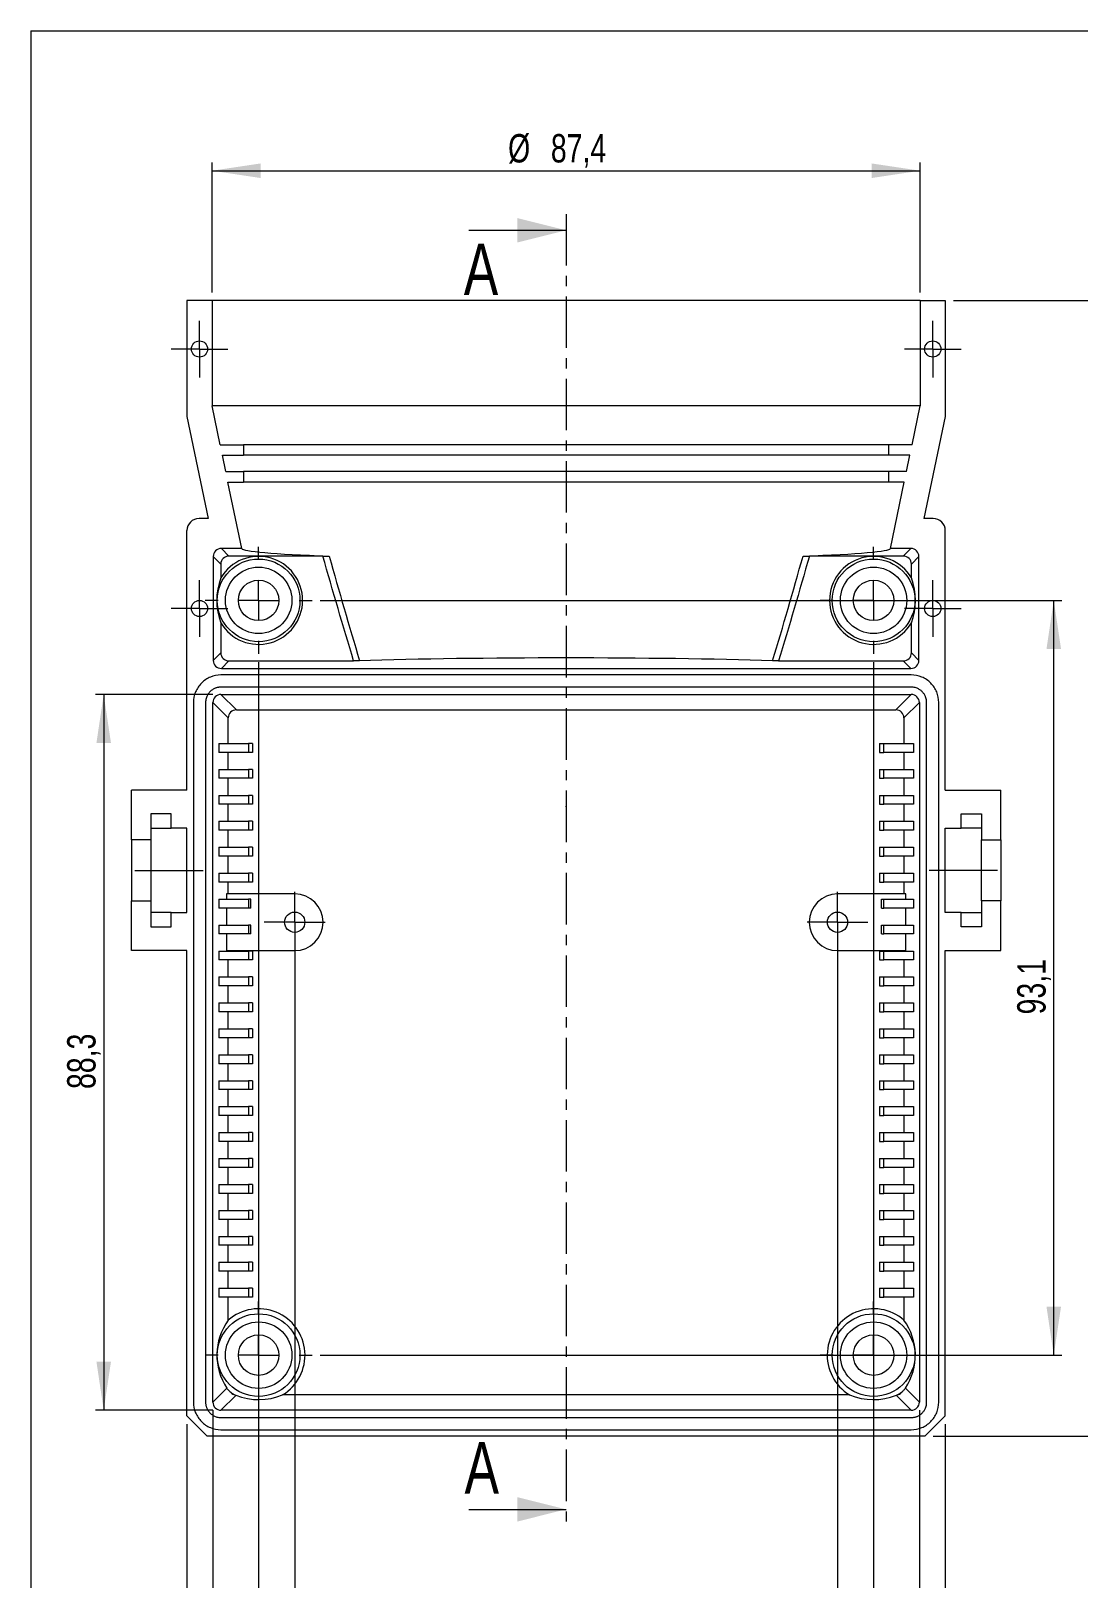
# Model space of a CAD drawing. Header units: millimetres. Extents: x 5 to 205, y 5 to 292.
# Drawn here: x 5.1 to 134.3, y 101.4 to 292.3 of the extents above; entities that cross this region are included whole.
import ezdxf

# ---------------------------------------------------------------- set-up
doc = ezdxf.new("R2010")
doc.units = ezdxf.units.MM
doc.header["$PDSIZE"] = -1
doc.linetypes.add('CENTER', pattern=[10.16, 6.35, -1.27, 1.27, -1.27])
doc.linetypes.add('CENTERX2', pattern=[20.32, 12.7, -2.54, 2.54, -2.54])
doc.styles.add('SLDTEXTSTYLE1', font='TXT', dxfattribs={"width": 0.75})
doc.dimstyles.new('SLDDIMSTYLE0', dxfattribs={"dimtxt": 3.5, "dimasz": 6, "dimexe": 0, "dimexo": 0.0625, "dimgap": 0.875, "dimtad": 2, "dimdec": 1, "dimrnd": 1e-09, "dimzin": 12, "dimdsep": 46, "dimtxsty": 'SLDTEXTSTYLE1', "dimsah": 1, "dimcen": 0.09, "dimadec": 0, "dimazin": 0, "dimtfac": 1, "dimtdec": 1, "dimtofl": 0, "dimtmove": 0, "dimatfit": 3, "dimfxl": 0, "dimtolj": 1, "dimtzin": 12, "dimarcsym": 0})
doc.dimstyles.new('SLDDIMSTYLE1', dxfattribs={"dimtxt": 3.5, "dimasz": 6, "dimexe": 0, "dimexo": 0.0625, "dimgap": 0.875, "dimtad": 2, "dimrnd": 1e-09, "dimzin": 12, "dimdsep": 46, "dimtxsty": 'SLDTEXTSTYLE1', "dimsah": 1, "dimcen": 0.09, "dimadec": 0, "dimazin": 0, "dimtfac": 1, "dimtofl": 0, "dimtmove": 0, "dimatfit": 3, "dimfxl": 0, "dimtolj": 1, "dimtzin": 12, "dimarcsym": 0})

# ---------------------------------------------------------------- blocks, each defined once
blk = doc.blocks.new('*D4')
at = {"color": 7, "linetype": 'Continuous', "lineweight": 0}
for p, q in [((24.35, 120.43), (24.35, 71.92)), ((117.95, 120.43), (117.95, 71.92)), ((24.35, 72.92), (117.95, 72.92))]:
    blk.add_line(p, q, dxfattribs=at)
for points in [[(24.35, 72.92), (30.35, 72.02), (30.35, 73.82)], [(117.95, 72.92), (111.95, 73.82), (111.95, 72.02)]]:
    blk.add_solid(points, dxfattribs=at)
at = {"color": 7, "linetype": 'Continuous', "lineweight": 0, "insert": (66.63, 77.44), "char_height": 3.5, "attachment_point": 1, "style": 'SLDTEXTSTYLE1'}
blk.add_mtext('93,6', dxfattribs=at)
blk = doc.blocks.new('*D5')
at = {"color": 7, "linetype": 'Continuous', "lineweight": 0}
for p, q in [((118.95, 259.02), (141.8, 259.02)), ((140.8, 118.92), (140.8, 259.02)), ((116.45, 118.92), (141.8, 118.92))]:
    blk.add_line(p, q, dxfattribs=at)
for points in [[(140.8, 259.02), (139.9, 253.02), (141.7, 253.02)], [(140.8, 118.92), (141.7, 124.92), (139.9, 124.92)]]:
    blk.add_solid(points, dxfattribs=at)
at = {"color": 7, "linetype": 'Continuous', "lineweight": 0, "insert": (136.29, 183.16), "char_height": 3.5, "attachment_point": 1, "rotation": 90, "style": 'SLDTEXTSTYLE1'}
blk.add_mtext('140,1', dxfattribs=at)
blk = doc.blocks.new('*D6')
at = {"color": 7, "linetype": 'Continuous', "lineweight": 0}
for p, q in [((27.45, 260.02), (27.45, 276.02)), ((27.45, 275.02), (114.85, 275.02)), ((114.85, 260.02), (114.85, 276.02))]:
    blk.add_line(p, q, dxfattribs=at)
for points in [[(27.45, 275.02), (33.45, 274.12), (33.45, 275.92)], [(114.85, 275.02), (108.85, 275.92), (108.85, 274.12)]]:
    blk.add_solid(points, dxfattribs=at)
at = {"color": 7, "linetype": 'Continuous', "lineweight": 0, "char_height": 3.5, "attachment_point": 1, "style": 'SLDTEXTSTYLE1'}
for s, insert in [('%%c', (63.99, 279.54)), ('87,4', (69.27, 279.54))]:
    blk.add_mtext(s, dxfattribs=dict(at, insert=insert))
blk = doc.blocks.new('*D7')
at = {"color": 7, "linetype": 'Continuous', "lineweight": 0}
for p, q in [((33.2, 214.42), (33.2, 83.92)), ((109.1, 214.42), (109.1, 83.92)), ((33.2, 84.92), (109.1, 84.92))]:
    blk.add_line(p, q, dxfattribs=at)
for points in [[(33.2, 84.92), (39.2, 84.02), (39.2, 85.82)], [(109.1, 84.92), (103.1, 85.82), (103.1, 84.02)]]:
    blk.add_solid(points, dxfattribs=at)
at = {"color": 7, "linetype": 'Continuous', "lineweight": 0, "insert": (66.63, 89.44), "char_height": 3.5, "attachment_point": 1, "style": 'SLDTEXTSTYLE1'}
blk.add_mtext('75,9', dxfattribs=at)
blk = doc.blocks.new('*D8')
at = {"color": 7, "linetype": 'Continuous', "lineweight": 0}
for p, q in [((37.65, 181.32), (37.65, 89.92)), ((104.65, 181.32), (104.65, 89.92)), ((37.65, 90.92), (104.65, 90.92))]:
    blk.add_line(p, q, dxfattribs=at)
for points in [[(37.65, 90.92), (43.65, 90.02), (43.65, 91.82)], [(104.65, 90.92), (98.65, 91.82), (98.65, 90.02)]]:
    blk.add_solid(points, dxfattribs=at)
at = {"color": 7, "linetype": 'Continuous', "lineweight": 0, "insert": (68.57, 95.44), "char_height": 3.5, "attachment_point": 1, "style": 'SLDTEXTSTYLE1'}
blk.add_mtext('67', dxfattribs=at)
blk = doc.blocks.new('*D9')
at = {"color": 7, "linetype": 'Continuous', "lineweight": 0}
for p, q in [((40.8, 222.02), (132.34, 222.02)), ((131.34, 128.92), (131.34, 222.02)), ((40.8, 128.92), (132.34, 128.92))]:
    blk.add_line(p, q, dxfattribs=at)
for points in [[(131.34, 222.02), (130.44, 216.02), (132.24, 216.02)], [(131.34, 128.92), (132.24, 134.92), (130.44, 134.92)]]:
    blk.add_solid(points, dxfattribs=at)
at = {"color": 7, "linetype": 'Continuous', "lineweight": 0, "insert": (126.83, 170.95), "char_height": 3.5, "attachment_point": 1, "rotation": 90, "style": 'SLDTEXTSTYLE1'}
blk.add_mtext('93,1', dxfattribs=at)
blk = doc.blocks.new('*D10')
at = {"color": 7, "linetype": 'Continuous', "lineweight": 0}
for p, q in [((27.55, 210.42), (13.08, 210.42)), ((14.08, 210.42), (14.08, 122.13)), ((27.55, 122.13), (13.08, 122.13))]:
    blk.add_line(p, q, dxfattribs=at)
for points in [[(14.08, 210.42), (13.18, 204.42), (14.98, 204.42)], [(14.08, 122.13), (14.98, 128.13), (13.18, 128.13)]]:
    blk.add_solid(points, dxfattribs=at)
at = {"color": 7, "linetype": 'Continuous', "lineweight": 0, "insert": (9.57, 161.75), "char_height": 3.5, "attachment_point": 1, "rotation": 90, "style": 'SLDTEXTSTYLE1'}
blk.add_mtext('88,3', dxfattribs=at)
blk = doc.blocks.new('*D11')
at = {"color": 7, "linetype": 'Continuous', "lineweight": 0}
for p, q in [((27.56, 122.13), (27.56, 77.92)), ((114.75, 122.13), (114.75, 77.92)), ((27.56, 78.92), (114.75, 78.92))]:
    blk.add_line(p, q, dxfattribs=at)
for points in [[(27.56, 78.92), (33.56, 78.02), (33.56, 79.82)], [(114.75, 78.92), (108.75, 79.82), (108.75, 78.02)]]:
    blk.add_solid(points, dxfattribs=at)
at = {"color": 7, "linetype": 'Continuous', "lineweight": 0, "insert": (66.63, 83.44), "char_height": 3.5, "attachment_point": 1, "style": 'SLDTEXTSTYLE1'}
blk.add_mtext('87,2', dxfattribs=at)
blk = doc.blocks.new('SW_CENTERMARKSYMBOL_0')
at = {"color": 0, "linetype": 'Continuous', "lineweight": 0}
for p, q in [((0, 5), (0, 6.6)), ((0, 0), (0, 2.5)), ((-5, 0), (-6.6, 0)), ((0, 0), (-2.5, 0)), ((0, 0), (0, -2.5)), ((0, 0), (2.5, 0)), ((5, 0), (6.6, 0)), ((0, -5), (0, -6.6))]:
    blk.add_line(p, q, dxfattribs=at)
blk = doc.blocks.new('SW_CENTERMARKSYMBOL_1')
at = {"color": 0, "linetype": 'Continuous', "lineweight": 0}
for p, q in [((0, 5), (0, 6.6)), ((0, 0), (0, 2.5)), ((-5, 0), (-6.6, 0)), ((0, 0), (-2.5, 0)), ((0, 0), (0, -2.5)), ((0, 0), (2.5, 0)), ((5, 0), (6.6, 0)), ((0, -5), (0, -6.6))]:
    blk.add_line(p, q, dxfattribs=at)
blk = doc.blocks.new('SW_CENTERMARKSYMBOL_2')
at = {"color": 0, "linetype": 'Continuous', "lineweight": 0}
for p, q in [((0, 5), (0, 6.6)), ((0, 0), (0, 2.5)), ((-5, 0), (-6.6, 0)), ((0, 0), (-2.5, 0)), ((0, 0), (0, -2.5)), ((0, 0), (2.5, 0)), ((5, 0), (6.6, 0)), ((0, -5), (0, -6.6))]:
    blk.add_line(p, q, dxfattribs=at)
blk = doc.blocks.new('SW_CENTERMARKSYMBOL_3')
at = {"color": 0, "linetype": 'Continuous', "lineweight": 0}
for p, q in [((0, 5), (0, 6.6)), ((0, 0), (0, 2.5)), ((-5, 0), (-6.6, 0)), ((0, 0), (-2.5, 0)), ((0, 0), (0, -2.5)), ((0, 0), (2.5, 0)), ((5, 0), (6.6, 0)), ((0, -5), (0, -6.6))]:
    blk.add_line(p, q, dxfattribs=at)
blk = doc.blocks.new('SW_CENTERMARKSYMBOL_4')
at = {"color": 0, "linetype": 'Continuous', "lineweight": 0}
for p, q in [((0, 2.5), (0, 3.5)), ((0, 0), (0, 2.5)), ((-2.5, 0), (-3.5, 0)), ((0, 0), (-2.5, 0)), ((0, 0), (0, -2.5)), ((0, 0), (2.5, 0)), ((2.5, 0), (3.5, 0)), ((0, -2.5), (0, -3.5))]:
    blk.add_line(p, q, dxfattribs=at)
blk = doc.blocks.new('SW_CENTERMARKSYMBOL_5')
at = {"color": 0, "linetype": 'Continuous', "lineweight": 0}
for p, q in [((0, 2.5), (0, 3.5)), ((0, 0), (0, 2.5)), ((-2.5, 0), (-3.5, 0)), ((0, 0), (-2.5, 0)), ((0, 0), (0, -2.5)), ((0, 0), (2.5, 0)), ((2.5, 0), (3.5, 0)), ((0, -2.5), (0, -3.5))]:
    blk.add_line(p, q, dxfattribs=at)
blk = doc.blocks.new('SW_CENTERMARKSYMBOL_6')
at = {"color": 0, "linetype": 'Continuous', "lineweight": 0}
for p, q in [((0, 2.5), (0, 3.5)), ((0, 0), (0, 2.5)), ((-2.5, 0), (-3.5, 0)), ((0, 0), (-2.5, 0)), ((0, 0), (0, -2.5)), ((0, 0), (2.5, 0)), ((2.5, 0), (3.5, 0)), ((0, -2.5), (0, -3.5))]:
    blk.add_line(p, q, dxfattribs=at)
blk = doc.blocks.new('SW_CENTERMARKSYMBOL_7')
at = {"color": 0, "linetype": 'Continuous', "lineweight": 0}
for p, q in [((0, 2.5), (0, 3.5)), ((0, 0), (0, 2.5)), ((-2.5, 0), (-3.5, 0)), ((0, 0), (-2.5, 0)), ((0, 0), (0, -2.5)), ((0, 0), (2.5, 0)), ((2.5, 0), (3.5, 0)), ((0, -2.5), (0, -3.5))]:
    blk.add_line(p, q, dxfattribs=at)
blk = doc.blocks.new('SW_CENTERMARKSYMBOL_8')
at = {"color": 0, "linetype": 'Continuous', "lineweight": 0}
for p, q in [((0, 2.5), (0, 3.75)), ((0, 0), (0, 2.5)), ((-2.5, 0), (-3.75, 0)), ((0, 0), (-2.5, 0)), ((0, 0), (0, -2.5)), ((0, 0), (2.5, 0)), ((2.5, 0), (3.75, 0)), ((0, -2.5), (0, -3.75))]:
    blk.add_line(p, q, dxfattribs=at)
blk = doc.blocks.new('SW_CENTERMARKSYMBOL_9')
at = {"color": 0, "linetype": 'Continuous', "lineweight": 0}
for p, q in [((0, 2.5), (0, 3.75)), ((0, 0), (0, 2.5)), ((-2.5, 0), (-3.75, 0)), ((0, 0), (-2.5, 0)), ((0, 0), (0, -2.5)), ((0, 0), (2.5, 0)), ((2.5, 0), (3.75, 0)), ((0, -2.5), (0, -3.75))]:
    blk.add_line(p, q, dxfattribs=at)

msp = doc.modelspace()

# ---------------------------------------------------------------- linework, layer by layer
at = {"color": 7, "linetype": 'Continuous', "lineweight": 0}
for p, q in [((5.097, 292.263), (205.097, 292.263)), ((5.097, 292.263), (5.097, 5.263)), ((59.152, 267.676), (71.152, 267.676)), ((59.152, 109.903), (71.152, 109.903))]:
    msp.add_line(p, q, dxfattribs=at)
at = {"color": 7, "linetype": 'CENTER', "lineweight": 0}
msp.add_line((71.152, 269.676), (71.152, 107.903), dxfattribs=at)
at = {"color": 7, "linetype": 'Continuous', "lineweight": 15}
for p, q in [((24.352, 259.024), (24.352, 244.724)), ((27.452, 259.024), (24.352, 259.024)), ((27.452, 259.024), (27.452, 246.022)), ((114.852, 259.024), (27.452, 259.024)), ((114.852, 259.024), (114.852, 246.022)), ((114.852, 259.024), (117.952, 259.024)), ((117.952, 259.024), (117.952, 244.724)), ((24.352, 244.724), (26.987, 232.124)), ((28.456, 241.224), (27.452, 246.022)), ((114.852, 246.022), (27.452, 246.022)), ((113.849, 241.224), (114.852, 246.022)), ((117.952, 244.724), (115.318, 232.124)), ((28.456, 241.224), (31.352, 241.224)), ((31.352, 241.224), (31.352, 239.924)), ((110.952, 241.224), (31.352, 241.224)), ((110.952, 241.224), (110.952, 239.924)), ((113.849, 241.224), (110.952, 241.224)), ((28.727, 239.924), (31.352, 239.924)), ((29.145, 237.924), (28.727, 239.924)), ((110.952, 239.924), (31.352, 239.924)), ((113.578, 239.924), (110.952, 239.924)), ((113.159, 237.924), (113.578, 239.924)), ((29.145, 237.924), (31.352, 237.924)), ((31.352, 237.924), (31.352, 236.624)), ((110.952, 237.924), (31.352, 237.924)), ((110.952, 237.924), (110.952, 236.624)), ((113.159, 237.924), (110.952, 237.924)), ((29.417, 236.624), (31.352, 236.624)), ((31.132, 228.424), (29.417, 236.624)), ((110.952, 236.624), (31.352, 236.624)), ((112.888, 236.624), (110.952, 236.624)), ((111.173, 228.424), (112.888, 236.624)), ((26.987, 232.124), (25.852, 232.124)), ((116.453, 232.124), (115.318, 232.124)), ((24.352, 198.624), (24.352, 230.626)), ((117.952, 198.624), (117.952, 230.626)), ((27.602, 227.425), (27.602, 214.624)), ((28.535, 226.493), (27.602, 227.425)), ((31.132, 228.424), (28.602, 228.424)), ((28.602, 228.424), (29.534, 227.492)), ((41.132, 227.492), (29.534, 227.492)), ((112.771, 227.492), (101.173, 227.492)), ((113.703, 228.424), (111.173, 228.424)), ((112.771, 227.492), (113.703, 228.424)), ((114.702, 227.425), (113.77, 226.493)), ((114.702, 214.624), (114.702, 227.425)), ((28.535, 226.493), (28.535, 224.799)), ((113.77, 224.799), (113.77, 226.493)), ((28.535, 219.25), (28.535, 215.556)), ((113.77, 215.556), (113.77, 219.25)), ((27.602, 214.624), (28.535, 215.556)), ((29.534, 214.557), (28.602, 213.624)), ((29.534, 214.557), (44.93, 214.557)), ((97.375, 214.557), (112.771, 214.557)), ((113.703, 213.624), (112.771, 214.557)), ((113.77, 215.556), (114.702, 214.624)), ((113.75, 212.821), (28.555, 212.821)), ((28.602, 213.624), (113.703, 213.624)), ((113.75, 211.321), (28.555, 211.321)), ((28.555, 210.421), (113.75, 210.421)), ((28.555, 210.421), (30.454, 208.522)), ((111.851, 208.522), (113.75, 210.421)), ((25.155, 209.422), (25.155, 123.127)), ((26.655, 209.422), (26.655, 123.127)), ((27.555, 123.127), (27.555, 209.422)), ((29.455, 207.523), (27.555, 209.422)), ((30.454, 208.522), (111.851, 208.522)), ((114.749, 209.422), (112.85, 207.523)), ((114.749, 209.422), (114.749, 123.127)), ((115.649, 123.127), (115.649, 209.422)), ((117.149, 123.127), (117.149, 209.422)), ((29.455, 204.374), (29.455, 207.523)), ((112.85, 207.523), (112.85, 204.374)), ((28.285, 204.374), (28.285, 203.274)), ((28.285, 204.374), (31.945, 204.374)), ((31.945, 204.374), (31.945, 203.274)), ((32.458, 204.374), (31.945, 204.374)), ((32.458, 204.374), (32.458, 203.274)), ((109.847, 204.374), (109.847, 203.274)), ((109.847, 204.374), (110.36, 204.374)), ((110.36, 203.274), (110.36, 204.374)), ((110.36, 204.374), (114.02, 204.374)), ((114.02, 204.374), (114.02, 203.274)), ((31.945, 203.274), (28.285, 203.274)), ((29.455, 201.174), (29.455, 203.274)), ((32.458, 203.274), (31.945, 203.274)), ((109.847, 203.274), (110.36, 203.274)), ((114.02, 203.274), (110.36, 203.274)), ((112.85, 203.274), (112.85, 201.174)), ((28.285, 201.174), (28.285, 200.074)), ((28.285, 201.174), (31.945, 201.174)), ((31.945, 201.174), (31.945, 200.074)), ((32.458, 201.174), (31.945, 201.174)), ((32.458, 201.174), (32.458, 200.074)), ((109.847, 201.174), (109.847, 200.074)), ((109.847, 201.174), (110.36, 201.174)), ((110.36, 200.074), (110.36, 201.174)), ((110.36, 201.174), (114.02, 201.174)), ((114.02, 201.174), (114.02, 200.074)), ((17.502, 192.474), (17.502, 198.624)), ((24.352, 198.624), (17.502, 198.624)), ((31.945, 200.074), (28.285, 200.074)), ((29.455, 197.974), (29.455, 200.074)), ((32.458, 200.074), (31.945, 200.074)), ((109.847, 200.074), (110.36, 200.074)), ((114.02, 200.074), (110.36, 200.074)), ((112.85, 200.074), (112.85, 197.974)), ((117.952, 198.624), (124.802, 198.624)), ((124.802, 192.474), (124.802, 198.624)), ((28.285, 197.974), (28.285, 196.874)), ((28.285, 197.974), (31.945, 197.974)), ((31.945, 196.874), (28.285, 196.874)), ((29.455, 194.774), (29.455, 196.874)), ((31.945, 197.974), (31.945, 196.874)), ((32.458, 197.974), (31.945, 197.974)), ((32.458, 196.874), (31.945, 196.874)), ((32.458, 197.974), (32.458, 196.874)), ((109.847, 197.974), (109.847, 196.874)), ((109.847, 197.974), (110.36, 197.974)), ((109.847, 196.874), (110.36, 196.874)), ((110.36, 196.874), (110.36, 197.974)), ((110.36, 197.974), (114.02, 197.974)), ((114.02, 196.874), (110.36, 196.874)), ((112.85, 196.874), (112.85, 194.774)), ((114.02, 197.974), (114.02, 196.874)), ((22.402, 195.674), (19.902, 195.674)), ((19.902, 195.674), (19.902, 192.474)), ((22.402, 193.924), (22.402, 195.674)), ((28.285, 194.774), (28.285, 193.674)), ((28.285, 194.774), (31.945, 194.774)), ((31.945, 194.774), (31.945, 193.674)), ((32.458, 194.774), (31.945, 194.774)), ((32.458, 194.774), (32.458, 193.674)), ((109.847, 194.774), (109.847, 193.674)), ((109.847, 194.774), (110.36, 194.774)), ((110.36, 193.674), (110.36, 194.774)), ((110.36, 194.774), (114.02, 194.774)), ((114.02, 194.774), (114.02, 193.674)), ((119.902, 195.674), (122.402, 195.674)), ((119.902, 193.924), (119.902, 195.674)), ((122.402, 195.674), (122.402, 192.474)), ((19.902, 193.924), (22.402, 193.924)), ((24.352, 193.924), (22.402, 193.924)), ((24.352, 183.524), (24.352, 193.924)), ((31.945, 193.674), (28.285, 193.674)), ((29.455, 191.574), (29.455, 193.674)), ((32.458, 193.674), (31.945, 193.674)), ((109.847, 193.674), (110.36, 193.674)), ((114.02, 193.674), (110.36, 193.674)), ((112.85, 193.674), (112.85, 191.574)), ((117.952, 193.924), (119.902, 193.924)), ((117.952, 183.524), (117.952, 193.924)), ((122.402, 193.924), (119.902, 193.924)), ((19.902, 192.474), (17.502, 192.474)), ((17.502, 192.474), (17.502, 184.974)), ((19.902, 192.474), (19.902, 184.974)), ((28.285, 191.574), (28.285, 190.474)), ((28.285, 191.574), (31.945, 191.574)), ((31.945, 191.574), (31.945, 190.474)), ((32.458, 191.574), (31.945, 191.574)), ((32.458, 191.574), (32.458, 190.474)), ((109.847, 191.574), (109.847, 190.474)), ((109.847, 191.574), (110.36, 191.574)), ((110.36, 190.474), (110.36, 191.574)), ((110.36, 191.574), (114.02, 191.574)), ((114.02, 191.574), (114.02, 190.474)), ((122.402, 192.474), (124.802, 192.474)), ((122.402, 184.974), (122.402, 192.474)), ((124.802, 192.474), (124.802, 184.974)), ((31.945, 190.474), (28.285, 190.474)), ((29.455, 188.374), (29.455, 190.474)), ((32.458, 190.474), (31.945, 190.474)), ((109.847, 190.474), (110.36, 190.474)), ((114.02, 190.474), (110.36, 190.474)), ((112.85, 190.474), (112.85, 188.374)), ((28.285, 188.374), (28.285, 187.274)), ((28.285, 188.374), (31.945, 188.374)), ((31.945, 187.274), (28.285, 187.274)), ((29.455, 185.824), (29.455, 187.274)), ((31.945, 188.374), (31.945, 187.274)), ((32.458, 188.374), (31.945, 188.374)), ((32.458, 187.274), (31.945, 187.274)), ((32.458, 188.374), (32.458, 187.274)), ((109.847, 188.374), (109.847, 187.274)), ((109.847, 188.374), (110.36, 188.374)), ((109.847, 187.274), (110.36, 187.274)), ((110.36, 187.274), (110.36, 188.374)), ((110.36, 188.374), (114.02, 188.374)), ((114.02, 187.274), (110.36, 187.274)), ((112.85, 187.274), (112.85, 185.824)), ((114.02, 188.374), (114.02, 187.274)), ((28.285, 185.174), (28.285, 184.074)), ((28.285, 185.174), (31.945, 185.174)), ((29.241, 185.824), (29.241, 185.174)), ((37.652, 185.824), (29.241, 185.824)), ((31.945, 185.174), (31.945, 184.074)), ((32.244, 185.174), (31.945, 185.174)), ((32.244, 184.074), (32.244, 185.174)), ((113.064, 185.824), (104.652, 185.824)), ((110.061, 184.074), (110.061, 185.174)), ((110.061, 185.174), (110.36, 185.174)), ((110.36, 184.074), (110.36, 185.174)), ((110.36, 185.174), (114.02, 185.174)), ((113.064, 185.174), (113.064, 185.824)), ((114.02, 185.174), (114.02, 184.074)), ((17.502, 178.824), (17.502, 184.974)), ((17.502, 184.974), (19.902, 184.974)), ((19.902, 184.974), (19.902, 181.774)), ((22.402, 183.524), (19.902, 183.524)), ((22.402, 181.774), (22.402, 183.524)), ((22.402, 183.524), (24.352, 183.524)), ((31.945, 184.074), (28.285, 184.074)), ((29.241, 184.074), (29.241, 181.974)), ((32.244, 184.074), (31.945, 184.074)), ((110.061, 184.074), (110.36, 184.074)), ((114.02, 184.074), (110.36, 184.074)), ((113.064, 181.974), (113.064, 184.074)), ((119.902, 183.524), (117.952, 183.524)), ((119.902, 181.774), (119.902, 183.524)), ((119.902, 183.524), (122.402, 183.524)), ((122.402, 184.974), (122.402, 181.774)), ((124.802, 184.974), (122.402, 184.974)), ((124.802, 178.824), (124.802, 184.974)), ((19.902, 181.774), (22.402, 181.774)), ((28.285, 181.974), (28.285, 180.874)), ((28.285, 181.974), (31.945, 181.974)), ((31.945, 181.974), (31.945, 180.874)), ((32.244, 181.974), (31.945, 181.974)), ((32.244, 180.874), (32.244, 181.974)), ((110.061, 180.874), (110.061, 181.974)), ((110.061, 181.974), (110.36, 181.974)), ((110.36, 180.874), (110.36, 181.974)), ((110.36, 181.974), (114.02, 181.974)), ((114.02, 181.974), (114.02, 180.874)), ((122.402, 181.774), (119.902, 181.774)), ((31.945, 180.874), (28.285, 180.874)), ((29.241, 180.874), (29.241, 178.824)), ((32.244, 180.874), (31.945, 180.874)), ((110.061, 180.874), (110.36, 180.874)), ((114.02, 180.874), (110.36, 180.874)), ((113.064, 178.824), (113.064, 180.874)), ((24.352, 178.824), (17.502, 178.824)), ((24.352, 121.427), (24.352, 178.824)), ((28.285, 178.774), (28.285, 177.674)), ((28.285, 178.774), (31.945, 178.774)), ((31.945, 177.674), (28.285, 177.674)), ((29.241, 178.824), (37.652, 178.824)), ((29.455, 178.774), (29.455, 178.824)), ((29.455, 175.574), (29.455, 177.674)), ((31.945, 178.774), (31.945, 177.674)), ((32.458, 178.774), (31.945, 178.774)), ((32.458, 177.674), (31.945, 177.674)), ((32.458, 178.774), (32.458, 177.674)), ((104.652, 178.824), (113.064, 178.824)), ((109.847, 178.774), (109.847, 177.674)), ((109.847, 178.774), (110.36, 178.774)), ((109.847, 177.674), (110.36, 177.674)), ((110.36, 177.674), (110.36, 178.774)), ((110.36, 178.774), (114.02, 178.774)), ((114.02, 177.674), (110.36, 177.674)), ((112.85, 178.824), (112.85, 178.774)), ((112.85, 177.674), (112.85, 175.574)), ((114.02, 178.774), (114.02, 177.674)), ((117.952, 178.824), (124.802, 178.824)), ((117.952, 121.427), (117.952, 178.824)), ((28.285, 175.574), (28.285, 174.474)), ((28.285, 175.574), (31.945, 175.574)), ((31.945, 175.574), (31.945, 174.474)), ((32.458, 175.574), (31.945, 175.574)), ((32.458, 175.574), (32.458, 174.474)), ((109.847, 175.574), (109.847, 174.474)), ((109.847, 175.574), (110.36, 175.574)), ((110.36, 174.474), (110.36, 175.574)), ((110.36, 175.574), (114.02, 175.574)), ((114.02, 175.574), (114.02, 174.474)), ((31.945, 174.474), (28.285, 174.474)), ((29.455, 172.374), (29.455, 174.474)), ((32.458, 174.474), (31.945, 174.474)), ((109.847, 174.474), (110.36, 174.474)), ((114.02, 174.474), (110.36, 174.474)), ((112.85, 174.474), (112.85, 172.374)), ((28.285, 172.374), (28.285, 171.274)), ((28.285, 172.374), (31.945, 172.374)), ((31.945, 172.374), (31.945, 171.274)), ((32.458, 172.374), (31.945, 172.374)), ((32.458, 172.374), (32.458, 171.274)), ((109.847, 172.374), (109.847, 171.274)), ((109.847, 172.374), (110.36, 172.374)), ((110.36, 171.274), (110.36, 172.374)), ((110.36, 172.374), (114.02, 172.374)), ((114.02, 172.374), (114.02, 171.274)), ((31.945, 171.274), (28.285, 171.274)), ((29.455, 169.174), (29.455, 171.274)), ((32.458, 171.274), (31.945, 171.274)), ((109.847, 171.274), (110.36, 171.274)), ((114.02, 171.274), (110.36, 171.274)), ((112.85, 171.274), (112.85, 169.174)), ((28.285, 169.174), (28.285, 168.074)), ((28.285, 169.174), (31.945, 169.174)), ((31.945, 168.074), (28.285, 168.074)), ((29.455, 165.974), (29.455, 168.074)), ((31.945, 169.174), (31.945, 168.074)), ((32.458, 169.174), (31.945, 169.174)), ((32.458, 168.074), (31.945, 168.074)), ((32.458, 169.174), (32.458, 168.074)), ((109.847, 169.174), (109.847, 168.074)), ((109.847, 169.174), (110.36, 169.174)), ((109.847, 168.074), (110.36, 168.074)), ((110.36, 168.074), (110.36, 169.174)), ((110.36, 169.174), (114.02, 169.174)), ((114.02, 168.074), (110.36, 168.074)), ((112.85, 168.074), (112.85, 165.974)), ((114.02, 169.174), (114.02, 168.074)), ((28.285, 165.974), (28.285, 164.874)), ((28.285, 165.974), (31.945, 165.974)), ((31.945, 164.874), (28.285, 164.874)), ((29.455, 162.774), (29.455, 164.874)), ((31.945, 165.974), (31.945, 164.874)), ((32.458, 165.974), (31.945, 165.974)), ((32.458, 164.874), (31.945, 164.874)), ((32.458, 165.974), (32.458, 164.874)), ((109.847, 165.974), (109.847, 164.874)), ((109.847, 165.974), (110.36, 165.974)), ((109.847, 164.874), (110.36, 164.874)), ((110.36, 164.874), (110.36, 165.974)), ((110.36, 165.974), (114.02, 165.974)), ((114.02, 164.874), (110.36, 164.874)), ((112.85, 164.874), (112.85, 162.774)), ((114.02, 165.974), (114.02, 164.874)), ((28.285, 162.774), (28.285, 161.674)), ((28.285, 162.774), (31.945, 162.774)), ((31.945, 162.774), (31.945, 161.674)), ((32.458, 162.774), (31.945, 162.774)), ((32.458, 162.774), (32.458, 161.674)), ((109.847, 162.774), (109.847, 161.674)), ((109.847, 162.774), (110.36, 162.774)), ((110.36, 161.674), (110.36, 162.774)), ((110.36, 162.774), (114.02, 162.774)), ((114.02, 162.774), (114.02, 161.674)), ((31.945, 161.674), (28.285, 161.674)), ((29.455, 159.574), (29.455, 161.674)), ((32.458, 161.674), (31.945, 161.674)), ((109.847, 161.674), (110.36, 161.674)), ((114.02, 161.674), (110.36, 161.674)), ((112.85, 161.674), (112.85, 159.574)), ((28.285, 159.574), (28.285, 158.474)), ((28.285, 159.574), (31.945, 159.574)), ((31.945, 158.474), (28.285, 158.474)), ((29.455, 156.374), (29.455, 158.474)), ((31.945, 159.574), (31.945, 158.474)), ((32.458, 159.574), (31.945, 159.574)), ((32.458, 158.474), (31.945, 158.474)), ((32.458, 159.574), (32.458, 158.474)), ((109.847, 159.574), (109.847, 158.474)), ((109.847, 159.574), (110.36, 159.574)), ((109.847, 158.474), (110.36, 158.474)), ((110.36, 158.474), (110.36, 159.574)), ((110.36, 159.574), (114.02, 159.574)), ((114.02, 158.474), (110.36, 158.474)), ((112.85, 158.474), (112.85, 156.374)), ((114.02, 159.574), (114.02, 158.474)), ((28.285, 156.374), (28.285, 155.274)), ((28.285, 156.374), (31.945, 156.374)), ((31.945, 155.274), (28.285, 155.274)), ((29.455, 153.174), (29.455, 155.274)), ((31.945, 156.374), (31.945, 155.274)), ((32.458, 156.374), (31.945, 156.374)), ((32.458, 155.274), (31.945, 155.274)), ((32.458, 156.374), (32.458, 155.274)), ((109.847, 156.374), (109.847, 155.274)), ((109.847, 156.374), (110.36, 156.374)), ((109.847, 155.274), (110.36, 155.274)), ((110.36, 155.274), (110.36, 156.374)), ((110.36, 156.374), (114.02, 156.374)), ((114.02, 155.274), (110.36, 155.274)), ((112.85, 155.274), (112.85, 153.174)), ((114.02, 156.374), (114.02, 155.274)), ((28.285, 153.174), (28.285, 152.074)), ((28.285, 153.174), (31.945, 153.174)), ((31.945, 153.174), (31.945, 152.074)), ((32.458, 153.174), (31.945, 153.174)), ((32.458, 153.174), (32.458, 152.074)), ((109.847, 153.174), (109.847, 152.074)), ((109.847, 153.174), (110.36, 153.174)), ((110.36, 152.074), (110.36, 153.174)), ((110.36, 153.174), (114.02, 153.174)), ((114.02, 153.174), (114.02, 152.074)), ((31.945, 152.074), (28.285, 152.074)), ((29.455, 149.974), (29.455, 152.074)), ((32.458, 152.074), (31.945, 152.074)), ((109.847, 152.074), (110.36, 152.074)), ((114.02, 152.074), (110.36, 152.074)), ((112.85, 152.074), (112.85, 149.974)), ((28.285, 149.974), (28.285, 148.874)), ((28.285, 149.974), (31.945, 149.974)), ((31.945, 148.874), (28.285, 148.874)), ((29.455, 146.774), (29.455, 148.874)), ((31.945, 149.974), (31.945, 148.874)), ((32.458, 149.974), (31.945, 149.974)), ((32.458, 148.874), (31.945, 148.874)), ((32.458, 149.974), (32.458, 148.874)), ((109.847, 149.974), (109.847, 148.874)), ((109.847, 149.974), (110.36, 149.974)), ((109.847, 148.874), (110.36, 148.874)), ((110.36, 148.874), (110.36, 149.974)), ((110.36, 149.974), (114.02, 149.974)), ((114.02, 148.874), (110.36, 148.874)), ((112.85, 148.874), (112.85, 146.774)), ((114.02, 149.974), (114.02, 148.874)), ((28.285, 146.774), (28.285, 145.674)), ((28.285, 146.774), (31.945, 146.774)), ((31.945, 145.674), (28.285, 145.674)), ((29.455, 143.574), (29.455, 145.674)), ((31.945, 146.774), (31.945, 145.674)), ((32.458, 146.774), (31.945, 146.774)), ((32.458, 145.674), (31.945, 145.674)), ((32.458, 146.774), (32.458, 145.674)), ((109.847, 146.774), (109.847, 145.674)), ((109.847, 146.774), (110.36, 146.774)), ((109.847, 145.674), (110.36, 145.674)), ((110.36, 145.674), (110.36, 146.774)), ((110.36, 146.774), (114.02, 146.774)), ((114.02, 145.674), (110.36, 145.674)), ((112.85, 145.674), (112.85, 143.574)), ((114.02, 146.774), (114.02, 145.674)), ((28.285, 143.574), (28.285, 142.474)), ((28.285, 143.574), (31.945, 143.574)), ((31.945, 143.574), (31.945, 142.474)), ((32.458, 143.574), (31.945, 143.574)), ((32.458, 143.574), (32.458, 142.474)), ((109.847, 143.574), (109.847, 142.474)), ((109.847, 143.574), (110.36, 143.574)), ((110.36, 142.474), (110.36, 143.574)), ((110.36, 143.574), (114.02, 143.574)), ((114.02, 143.574), (114.02, 142.474)), ((31.945, 142.474), (28.285, 142.474)), ((29.455, 140.374), (29.455, 142.474)), ((32.458, 142.474), (31.945, 142.474)), ((109.847, 142.474), (110.36, 142.474)), ((114.02, 142.474), (110.36, 142.474)), ((112.85, 142.474), (112.85, 140.374)), ((28.285, 140.374), (28.285, 139.274)), ((28.285, 140.374), (31.945, 140.374)), ((31.945, 140.374), (31.945, 139.274)), ((32.458, 140.374), (31.945, 140.374)), ((32.458, 140.374), (32.458, 139.274)), ((109.847, 140.374), (109.847, 139.274)), ((109.847, 140.374), (110.36, 140.374)), ((110.36, 139.274), (110.36, 140.374)), ((110.36, 140.374), (114.02, 140.374)), ((114.02, 140.374), (114.02, 139.274)), ((31.945, 139.274), (28.285, 139.274)), ((29.455, 137.174), (29.455, 139.274)), ((32.458, 139.274), (31.945, 139.274)), ((109.847, 139.274), (110.36, 139.274)), ((114.02, 139.274), (110.36, 139.274)), ((112.85, 139.274), (112.85, 137.174)), ((28.285, 137.174), (28.285, 136.074)), ((28.285, 137.174), (31.945, 137.174)), ((31.945, 136.074), (28.285, 136.074)), ((29.455, 133.25), (29.455, 136.074)), ((31.945, 137.174), (31.945, 136.074)), ((32.458, 137.174), (31.945, 137.174)), ((32.458, 136.074), (31.945, 136.074)), ((32.458, 137.174), (32.458, 136.074)), ((109.847, 137.174), (109.847, 136.074)), ((109.847, 137.174), (110.36, 137.174)), ((109.847, 136.074), (110.36, 136.074)), ((110.36, 136.074), (110.36, 137.174)), ((110.36, 137.174), (114.02, 137.174)), ((114.02, 136.074), (110.36, 136.074)), ((112.85, 136.074), (112.85, 133.25)), ((114.02, 137.174), (114.02, 136.074)), ((27.555, 123.127), (29.281, 124.852)), ((113.024, 124.852), (114.749, 123.127)), ((30.393, 123.966), (28.555, 122.128)), ((106.142, 124.027), (36.163, 124.027)), ((113.75, 122.128), (111.912, 123.966)), ((24.352, 121.427), (26.86, 118.924)), ((113.75, 122.128), (28.555, 122.128)), ((28.555, 121.228), (113.75, 121.228)), ((115.445, 118.924), (117.952, 121.427)), ((115.445, 118.924), (26.86, 118.924)), ((28.555, 119.728), (113.75, 119.728))]:
    msp.add_line(p, q, dxfattribs=at)
at = {"color": 7, "linetype": 'CENTERX2', "lineweight": 0}
for p, q in [((17.902, 188.724), (26.352, 188.724)), ((124.402, 188.724), (115.952, 188.724))]:
    msp.add_line(p, q, dxfattribs=at)
at = {"color": 7, "linetype": 'Continuous', "lineweight": 15}
for centre, radius in [((25.902, 253.024), 1), ((116.402, 253.024), 1), ((33.202, 222.024), 5.1), ((109.102, 222.024), 5.1), ((33.202, 222.024), 4.1), ((109.102, 222.024), 4.1), ((33.202, 222.024), 2.5), ((109.102, 222.024), 2.5), ((25.902, 221.024), 1), ((116.402, 221.024), 1), ((37.652, 182.324), 1.25), ((104.652, 182.324), 1.25), ((33.202, 128.924), 5.1), ((109.102, 128.924), 5.1), ((33.202, 128.924), 4.1), ((109.102, 128.924), 4.1), ((33.202, 128.924), 2.5), ((109.102, 128.924), 2.5)]:
    msp.add_circle(centre, radius, dxfattribs=at)
for centre, radius, start, end in [((33.202, 222.024), 5.43, 210.7268, 149.2732), ((109.102, 222.024), 5.43, 30.7268, 329.2732), ((37.652, 182.324), 3.5, 270, 90), ((104.652, 182.324), 3.5, 90, 270), ((33.202, 128.924), 5.723, 301.15502, 130.90693), ((109.102, 128.924), 5.723, 49.09307, 238.84498), ((33.202, 128.924), 5.723, 231.52056, 238.10628), ((109.102, 128.924), 5.723, 301.89372, 308.47944)]:
    msp.add_arc(centre, radius, start, end, dxfattribs=at)
for centre, major_axis, ratio, start_param, end_param in [((25.854, 230.624), (-1.173, 0.938), 0.9984408, 5.3877797, 6.9570537), ((116.451, 230.624), (1.173, 0.938), 0.9984408, 5.6093169, 7.1785909), ((28.603, 227.424), (0.708, -0.708), 0.9987828, 2.3568035, 3.9263818), ((29.535, 226.491), (0.708, -0.708), 0.9987828, 2.3568035, 3.9263818), ((71.152, 228.435), (40.022, 0), 0.0349217, 3.1488934, 3.8931791), ((71.152, 228.435), (40.022, 0), 0.0349217, 5.5315988, 6.2758846), ((112.769, 226.491), (-0.708, -0.708), 0.9987828, 2.3568035, 3.9263818), ((113.702, 227.424), (-0.708, -0.708), 0.9987828, 2.3568035, 3.9263818), ((38.375, 222.024), (10.349, 0), 0.8661133, 2.8268875, 3.4562978), ((103.93, 222.024), (10.349, 0), 0.8661133, 5.9684802, 6.5978905), ((28.603, 214.625), (-0.708, -0.708), 0.9987828, 5.4983961, 7.0679745), ((29.535, 215.557), (-0.708, -0.708), 0.9987828, 5.4983961, 7.0679745), ((71.152, 213.634), (36.928, 0), 0.0349217, 0.8088929, 2.3326997), ((112.769, 215.557), (0.708, -0.708), 0.9987828, 5.4983961, 7.0679745), ((113.702, 214.625), (0.708, -0.708), 0.9987828, 5.4983961, 7.0679745), ((28.556, 209.42), (0.708, -0.708), 0.9980992, 2.3571458, 3.9260395), ((113.748, 209.42), (-0.708, -0.708), 0.9980992, 2.3571458, 3.9260395), ((30.456, 207.521), (0.708, -0.708), 0.9980992, 2.3571458, 3.9260395), ((111.849, 207.521), (-0.708, -0.708), 0.9980992, 2.3571458, 3.9260395), ((36.639, 128.924), (8.595, 0), 0.9166082, 2.5604022, 3.6848388), ((105.666, 128.924), (8.595, 0), 0.9166082, 5.7399392, 6.8643758), ((30.456, 125.028), (0.708, 0.708), 0.9980992, 2.9776051, 3.6474947), ((111.849, 125.028), (-0.708, 0.708), 0.9980992, 2.6356906, 3.3055802), ((28.556, 123.128), (0.708, 0.708), 0.9980992, 2.3571458, 3.9260395), ((33.202, 132.58), (0, 9.142), 0.9166082, 2.7997339, 3.5027201), ((109.102, 132.58), (0, 9.142), 0.9166082, 2.7804653, 3.4834514), ((113.748, 123.128), (-0.708, 0.708), 0.9980992, 2.3571458, 3.9260395)]:
    msp.add_ellipse(centre, major_axis=major_axis, ratio=ratio, start_param=start_param, end_param=end_param, dxfattribs=at)
for points, knots in [([(41.132, 227.492), (41.279, 227.492), (41.421, 227.491), (41.691, 227.487), (41.812, 227.484), (41.912, 227.48)], [0, 0, 0, 0, 0.5, 0.5, 1, 1, 1, 1]), ([(100.393, 227.48), (100.493, 227.484), (100.614, 227.487), (100.881, 227.491), (101.026, 227.492), (101.173, 227.492)], [0, 0, 0, 0, 0.5, 0.5, 1, 1, 1, 1]), ([(45.661, 214.567), (45.563, 214.564), (45.45, 214.561), (45.198, 214.558), (45.065, 214.557), (44.93, 214.557)], [0, 0, 0, 0, 0.5, 0.5, 1, 1, 1, 1]), ([(97.375, 214.557), (97.239, 214.557), (97.108, 214.558), (96.856, 214.561), (96.742, 214.564), (96.644, 214.567)], [0, 0, 0, 0, 0.5, 0.5, 1, 1, 1, 1]), ([(28.555, 211.321), (28.513, 211.321), (28.43, 211.319), (28.306, 211.307), (28.184, 211.287), (28.063, 211.258), (27.944, 211.222), (27.75, 211.149), (27.493, 211.012), (27.204, 210.774), (26.965, 210.486), (26.809, 210.192), (26.715, 209.917), (26.665, 209.672), (26.659, 209.506), (26.655, 209.422)], [0, 0, 0, 0, 0.0420313, 0.0836913, 0.1251581, 0.1666123, 0.2082349, 0.2502042, 0.3749315, 0.4998355, 0.6244983, 0.7493569, 0.8330132, 0.9160751, 1, 1, 1, 1]), ([(115.649, 209.422), (115.649, 209.464), (115.647, 209.547), (115.635, 209.671), (115.615, 209.793), (115.586, 209.914), (115.55, 210.033), (115.477, 210.227), (115.34, 210.484), (115.102, 210.773), (114.814, 211.011), (114.519, 211.168), (114.245, 211.262), (114, 211.312), (113.834, 211.318), (113.75, 211.321)], [0, 0, 0, 0, 0.0420313, 0.08369128, 0.12515808, 0.16661234, 0.20823485, 0.25020424, 0.37493149, 0.49983553, 0.62449833, 0.7493569, 0.83301323, 0.91607506, 1, 1, 1, 1]), ([(29.281, 124.852), (29.31, 124.808), (29.347, 124.757), (29.425, 124.663), (29.455, 124.629), (29.53, 124.549), (29.573, 124.506), (29.641, 124.444)], [0, 0, 0, 0, 0.5, 0.5, 0.75, 0.75, 1, 1, 1, 1]), ([(30.179, 124.065), (30.231, 124.038), (30.269, 124.019), (30.338, 123.988), (30.367, 123.976), (30.393, 123.966)], [0, 0, 0, 0, 0.5, 0.5, 1, 1, 1, 1]), ([(112.126, 124.065), (112.074, 124.038), (112.036, 124.019), (111.967, 123.988), (111.938, 123.976), (111.912, 123.966)], [0, 0, 0, 0, 0.5, 0.5, 1, 1, 1, 1]), ([(112.664, 124.444), (112.732, 124.506), (112.775, 124.549), (112.85, 124.629), (112.88, 124.663), (112.958, 124.757), (112.995, 124.808), (113.024, 124.852)], [0, 0, 0, 0, 0.25, 0.25, 0.5, 0.5, 1, 1, 1, 1]), ([(26.655, 123.127), (26.656, 123.085), (26.658, 123.002), (26.67, 122.878), (26.69, 122.756), (26.719, 122.635), (26.755, 122.516), (26.828, 122.322), (26.964, 122.065), (27.203, 121.776), (27.491, 121.538), (27.785, 121.381), (28.06, 121.287), (28.305, 121.237), (28.471, 121.231), (28.555, 121.228)], [0, 0, 0, 0, 0.0420313, 0.0836913, 0.1251581, 0.1666123, 0.2082349, 0.2502042, 0.3749315, 0.4998355, 0.6244983, 0.7493569, 0.8330132, 0.9160751, 1, 1, 1, 1]), ([(113.75, 121.228), (113.792, 121.228), (113.875, 121.23), (113.999, 121.242), (114.121, 121.262), (114.242, 121.291), (114.361, 121.327), (114.555, 121.4), (114.812, 121.537), (115.101, 121.775), (115.339, 122.063), (115.496, 122.357), (115.59, 122.632), (115.64, 122.877), (115.646, 123.043), (115.649, 123.127)], [0, 0, 0, 0, 0.0420313, 0.0836913, 0.1251581, 0.1666123, 0.2082349, 0.2502042, 0.3749315, 0.4998355, 0.6244983, 0.7493569, 0.8330132, 0.9160751, 1, 1, 1, 1])]:
    msp.add_open_spline(points, degree=3, knots=knots, dxfattribs=at)
for points in [[(44.93, 214.557), (43.622, 218.856), (42.361, 223.17), (41.132, 227.492)], [(41.912, 227.48), (43.127, 223.166), (44.372, 218.86), (45.661, 214.567)], [(96.644, 214.567), (97.933, 218.86), (99.178, 223.166), (100.393, 227.48)], [(101.173, 227.492), (99.943, 223.17), (98.682, 218.856), (97.375, 214.557)], [(28.555, 212.821), (28.113, 212.821), (27.219, 212.645), (26.09, 211.889), (25.334, 210.762), (25.155, 209.865), (25.155, 209.422)], [(117.149, 209.422), (117.149, 209.864), (116.973, 210.758), (116.216, 211.887), (115.09, 212.643), (114.193, 212.821), (113.75, 212.821)], [(25.155, 123.127), (25.155, 122.685), (25.332, 121.791), (26.088, 120.662), (27.215, 119.906), (28.112, 119.728), (28.555, 119.728)], [(113.75, 119.728), (114.192, 119.728), (115.086, 119.904), (116.215, 120.66), (116.971, 121.787), (117.149, 122.684), (117.149, 123.127)]]:
    msp.add_open_spline(points, degree=3, dxfattribs=at)
at = {"color": 7, "linetype": 'Continuous', "lineweight": 0}
msp.add_point((71.152, 196.592), dxfattribs=at)
for points in [[(71.152, 267.676), (65.152, 269.176), (65.152, 266.176)], [(71.152, 109.903), (65.152, 111.403), (65.152, 108.403)]]:
    msp.add_solid(points, dxfattribs=at)

# ---------------------------------------------------------------- block references
for name, p in [('SW_CENTERMARKSYMBOL_4', (25.902, 253.024)), ('SW_CENTERMARKSYMBOL_6', (116.402, 253.024)), ('SW_CENTERMARKSYMBOL_2', (33.202, 222.024)), ('SW_CENTERMARKSYMBOL_3', (109.102, 222.024)), ('SW_CENTERMARKSYMBOL_5', (25.902, 221.024)), ('SW_CENTERMARKSYMBOL_7', (116.402, 221.024)), ('SW_CENTERMARKSYMBOL_8', (37.652, 182.324)), ('SW_CENTERMARKSYMBOL_9', (104.652, 182.324)), ('SW_CENTERMARKSYMBOL_0', (33.202, 128.924)), ('SW_CENTERMARKSYMBOL_1', (109.102, 128.924))]:
    msp.add_blockref(name, p, dxfattribs=at)

# ---------------------------------------------------------------- texts
at = {"color": 7, "linetype": 'Continuous', "char_height": 6.35, "attachment_point": 1, "style": 'SLDTEXTSTYLE1'}
for insert in [(58.523, 266.041), (58.617, 118.2)]:
    msp.add_mtext('A', dxfattribs=dict(at, insert=insert))

# ---------------------------------------------------------------- dimensions: what is measured, and where the dimension line sits
at = {"color": 7, "linetype": 'Continuous', "lineweight": 0}
dim = msp.add_linear_dim(base=(114.852, 275.024), p1=(27.452, 259.024), p2=(114.852, 259.024), text='%%c<>', dimstyle='SLDDIMSTYLE0', dxfattribs=at)
dim.commit()
dim.dimension.update_dxf_attribs({"geometry": '*D6', "text_midpoint": (71.152, 275.024), "dimtype": 160})
for base, p1, p2, picture, middle in [((140.802, 259.024), (115.445, 118.924), (117.952, 259.024), '*D5', (140.802, 188.974)), ((131.341, 222.024), (39.802, 128.924), (39.802, 222.024), '*D9', (131.341, 175.474)), ((14.079, 122.128), (28.555, 210.421), (28.555, 122.128), '*D10', (14.079, 166.274))]:
    dim = msp.add_linear_dim(base=base, p1=p1, p2=p2, angle=90, dimstyle='SLDDIMSTYLE0', dxfattribs=at)
    dim.commit()
    dim.dimension.update_dxf_attribs({"geometry": picture, "text_midpoint": middle, "dimtype": 160})
for base, p1, p2, dimstyle, picture, middle in [((109.102, 84.924), (33.202, 215.424), (109.102, 215.424), 'SLDDIMSTYLE0', '*D7', (71.152, 84.924)), ((104.652, 90.924), (37.652, 182.324), (104.652, 182.324), 'SLDDIMSTYLE1', '*D8', (71.152, 90.924)), ((114.749, 78.924), (27.555, 123.127), (114.749, 123.127), 'SLDDIMSTYLE0', '*D11', (71.152, 78.924)), ((117.952, 72.924), (24.352, 121.427), (117.952, 121.427), 'SLDDIMSTYLE0', '*D4', (71.152, 72.924))]:
    dim = msp.add_linear_dim(base=base, p1=p1, p2=p2, dimstyle=dimstyle, dxfattribs=at)
    dim.commit()
    dim.dimension.update_dxf_attribs({"geometry": picture, "text_midpoint": middle, "dimtype": 160})

doc.saveas('drawing.dxf')
